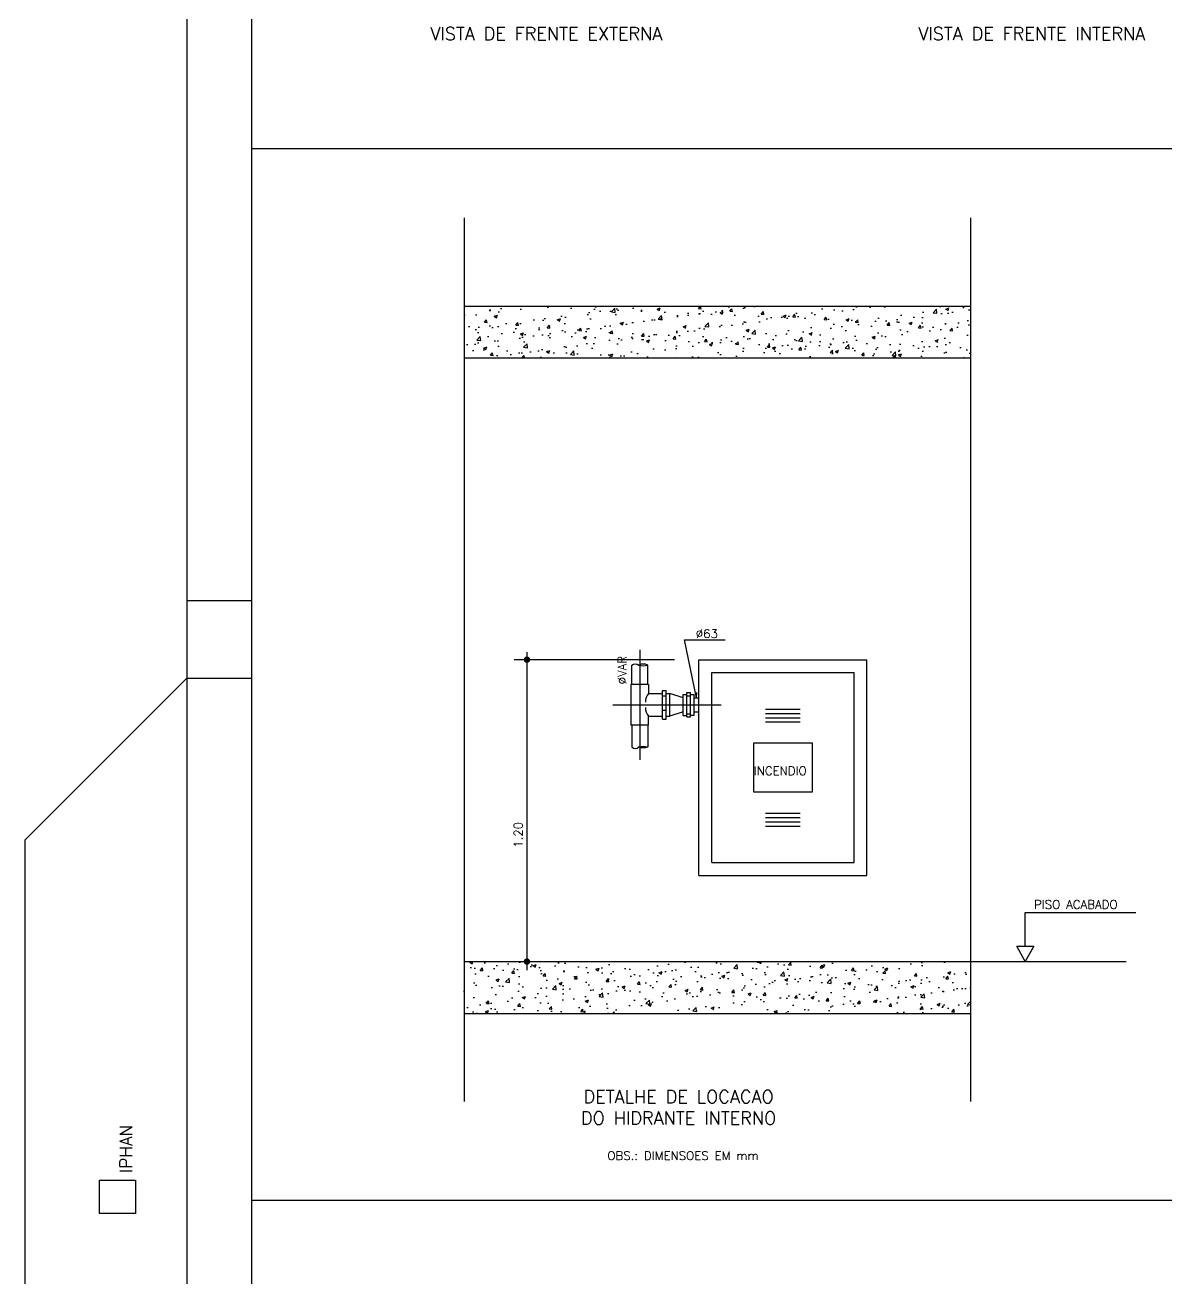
# Model space of a CAD drawing. Header units: millimetres. Extents: x 23536 to 47095, y 9984 to 20154.
# Drawn here: x 23615.01 to 23628.23, y 10056.4 to 10070.93 of the extents above; entities that cross this region are included whole.
import ezdxf
from ezdxf.enums import TextEntityAlignment as Align

# ---------------------------------------------------------------- set-up
doc = ezdxf.new("R2010")
doc.units = ezdxf.units.MM
doc.header["$LTSCALE"] = 30
doc.header["$MEASUREMENT"] = 0
doc.linetypes.add('DASHDOT', pattern=[1, 0.5, -0.25, 0, -0.25])
doc.linetypes.add('DASHDOT2', pattern=[0.5, 0.25, -0.125, 0, -0.125])
doc.layers.get('0').update_dxf_attribs({"linetype": 'CONTINUOUS'})
for name, color, linetype in [('CERC02', 3, 'CONTINUOUS'), ('COTAS', 7, 'CONTINUOUS'), ('EIXO', 1, 'CONTINUOUS'), ('LAYER', 3, 'CONTINUOUS'), ('LAYER03', 3, 'CONTINUOUS'), ('LAYER8', 1, 'CONTINUOUS'), ('TEXT', 2, 'CONTINUOUS'), ('TEXTO05', 21, 'CONTINUOUS')]:
    doc.layers.add(name, color=color, linetype=linetype)
doc.styles.add('ROMANS', font='romans.shx', dxfattribs={"height": 0.14})
pattern_1 = [(50, (23566.62776, 10061.28), (0.3643697, -0.0318782), [0.0381, -0.4191004]), (355, (23566.62776, 10061.28), (-0.0704857, 0.3821137), [0.03048, -0.3352803]), (100.451, (23566.65812, 10061.27733), (0.2938853, 0.3502337), [0.03238, -0.3561804]), (46.1842, (23566.62776, 10061.3816), (0.5421586, -0.0840847), [0.05715, -0.6286506]), (96.6356, (23566.67294, 10061.3746), (0.474809, 0.4948516), [0.04857, -0.5342705]), (351.184, (23566.62776, 10061.3816), (0.4748097, 0.4948507), [0.04572, -0.5029205]), (21, (23566.67856, 10061.3562), (0.30323, -0.2045312), [0.0381, -0.4191004]), (326, (23566.67856, 10061.3562), (0.1236042, 0.3683763), [0.03048, -0.3352803]), (71.4514, (23566.70383, 10061.33914), (0.4268334, 0.1638459), [0.03238, -0.3561804]), (37.5, (23566.62776, 10061.27999), (0.0061772, 0.16911025), [0, -0.3312163, 0, -0.34036034, 0, -0.33655034]), (7.5, (23566.62776, 10061.27999), (0.13363946, 0.20036135), [0, -0.1940562, 0, -0.3235963, 0, -0.1282701]), (327.5, (23566.51447, 10061.27999), (0.27118146, -0.0114575), [0, -0.1270001, 0, -0.3962404, 0, -0.5257805]), (317.5, (23566.46367, 10061.28), (0.2962587, 0.050853), [0, -0.1651002, 0, -0.2631443, 0, -0.3733804])]

msp = doc.modelspace()

# ---------------------------------------------------------------- hatches: boundary and pattern name
at = {"linetype": 'Continuous'}
h = msp.add_hatch(dxfattribs=at)
h.set_pattern_fill('AR-CONC', color=256, scale=0.002, style=0)
h.set_pattern_definition(pattern_1)
h.paths.add_polyline_path([(23625.966, 10067.072), (23625.966, 10067.672), (23620.096, 10067.672), (23620.096, 10067.072)])
h = msp.add_hatch(dxfattribs=at)
h.set_pattern_fill('AR-CONC', color=256, scale=0.002, style=0)
h.set_pattern_definition(pattern_1)
h.paths.add_polyline_path([(23625.966, 10059.472), (23625.966, 10060.072), (23621.385, 10060.072, -0.414214), (23621.366, 10060.054, -0.414214), (23621.348, 10060.072), (23620.096, 10060.072), (23620.096, 10059.472)])

# ---------------------------------------------------------------- linework, layer by layer
at = {"color": 8}
for p, q in [((23622.652, 10063.803), (23623.123, 10063.803)), ((23622.79, 10063.129), (23622.652, 10063.803)), ((23622.79, 10063.129), (23622.795, 10063.192))]:
    msp.add_line(p, q, dxfattribs=at)
for p, q in [((23620.825, 10063.661), (23620.825, 10059.972)), ((23622.535, 10063.572), (23620.678, 10063.572))]:
    msp.add_line(p, q)
at = {"layer": 'CERC02'}
for p, q in [((23616.883, 10086.533), (23616.883, 10041.983)), ((23616.883, 10064.258), (23617.633, 10064.258)), ((23615.008, 10061.483), (23616.883, 10063.358)), ((23616.883, 10063.358), (23617.633, 10063.358)), ((23615.008, 10041.983), (23615.008, 10061.483))]:
    msp.add_line(p, q, dxfattribs=at)
at = {"layer": 'COTAS'}
msp.add_lwpolyline([(23615.871, 10057.538), (23616.288, 10057.538), (23616.288, 10057.153), (23615.871, 10057.153)], close=True, dxfattribs=at)
at = {"layer": 'EIXO'}
msp.add_line((23622.132, 10063.687), (23622.132, 10062.41), dxfattribs=at)
at = {"layer": 'EIXO', "color": 8, "linetype": 'DASHDOT2'}
msp.add_line((23621.819, 10063.048), (23623.076, 10063.048), dxfattribs=at)
at = {"layer": 'LAYER', "linetype": 'DASHDOT'}
for p, q in [((23620.096, 10068.697), (23620.096, 10058.448)), ((23625.966, 10068.697), (23625.966, 10058.448))]:
    msp.add_line(p, q, dxfattribs=at)
at = {"layer": 'LAYER', "color": 7, "linetype": 'Continuous'}
for p, q in [((23620.096, 10067.672), (23625.966, 10067.672)), ((23620.096, 10067.072), (23625.966, 10067.072)), ((23620.096, 10059.472), (23625.966, 10059.472))]:
    msp.add_line(p, q, dxfattribs=at)
at = {"layer": 'LAYER', "linetype": 'Continuous'}
for p, q in [((23622.039, 10063.284), (23622.039, 10063.51)), ((23622.225, 10063.284), (23622.225, 10063.51)), ((23622.816, 10061.072), (23622.816, 10063.572)), ((23622.816, 10063.572), (23624.766, 10063.572)), ((23624.766, 10061.072), (23624.766, 10063.572)), ((23622.966, 10061.222), (23622.966, 10063.422)), ((23622.966, 10063.422), (23624.616, 10063.422)), ((23624.616, 10061.222), (23624.616, 10063.422)), ((23622.03, 10063.284), (23622.03, 10062.813)), ((23622.234, 10063.284), (23622.03, 10063.284)), ((23622.234, 10063.284), (23622.234, 10063.181)), ((23622.396, 10062.881), (23622.396, 10063.216)), ((23622.438, 10062.881), (23622.438, 10063.216)), ((23622.678, 10062.91), (23622.678, 10063.192)), ((23622.721, 10062.91), (23622.721, 10063.192)), ((23622.234, 10063.181), (23622.396, 10063.181)), ((23622.438, 10063.181), (23622.481, 10063.181)), ((23622.481, 10062.916), (23622.481, 10063.181)), ((23622.636, 10063.129), (23622.481, 10063.181)), ((23622.636, 10062.927), (23622.636, 10063.169)), ((23622.764, 10062.927), (23622.764, 10063.169)), ((23622.764, 10063.129), (23622.816, 10063.129)), ((23622.234, 10062.813), (23622.234, 10062.916)), ((23622.234, 10062.916), (23622.396, 10062.916)), ((23622.438, 10062.916), (23622.481, 10062.916)), ((23622.636, 10062.968), (23622.481, 10062.916)), ((23622.764, 10062.968), (23622.816, 10062.968)), ((23623.591, 10063), (23623.991, 10063)), ((23623.591, 10062.95), (23623.991, 10062.95)), ((23623.591, 10062.9), (23623.991, 10062.9)), ((23622.234, 10062.813), (23622.03, 10062.813)), ((23622.039, 10062.813), (23622.039, 10062.56)), ((23622.225, 10062.813), (23622.225, 10062.56)), ((23623.591, 10062.85), (23623.991, 10062.85)), ((23623.591, 10061.794), (23623.991, 10061.794)), ((23623.591, 10061.744), (23623.991, 10061.744)), ((23623.591, 10061.694), (23623.991, 10061.694)), ((23623.591, 10061.644), (23623.991, 10061.644)), ((23622.966, 10061.222), (23624.616, 10061.222)), ((23622.816, 10061.072), (23624.766, 10061.072)), ((23620.096, 10060.072), (23627.77, 10060.072))]:
    msp.add_line(p, q, dxfattribs=at)
at = {"layer": 'LAYER', "color": 7}
for p, q in [((23622.396, 10063.216), (23622.438, 10063.216)), ((23622.678, 10063.192), (23622.721, 10063.192)), ((23622.396, 10063.154), (23622.438, 10063.154)), ((23622.396, 10063.048), (23622.438, 10063.048)), ((23622.636, 10063.169), (23622.678, 10063.169)), ((23622.678, 10063.048), (23622.721, 10063.048)), ((23622.679, 10063.154), (23622.721, 10063.154)), ((23622.721, 10063.169), (23622.764, 10063.169)), ((23622.395, 10062.986), (23622.438, 10062.986)), ((23622.636, 10062.927), (23622.678, 10062.927)), ((23622.678, 10062.943), (23622.721, 10062.943)), ((23622.678, 10062.91), (23622.721, 10062.91)), ((23622.764, 10062.927), (23622.721, 10062.927)), ((23622.396, 10062.881), (23622.438, 10062.881))]:
    msp.add_line(p, q, dxfattribs=at)
at = {"layer": 'LAYER', "color": 7, "const_width": 0.0375}
for points in [[(23620.825, 10063.554, 1), (23620.825, 10063.591, 1)], [(23620.825, 10060.054, 1), (23620.825, 10060.091, 1)]]:
    msp.add_lwpolyline(points, format="xyb", close=True, dxfattribs=at)
at = {"layer": 'LAYER', "linetype": 'Continuous'}
for points in [[(23622.039, 10063.51, -0.379678), (23622.123, 10063.51, 0.167208), (23622.225, 10063.51, 0.219985), (23622.123, 10063.51)], [(23622.039, 10062.56, 0.379678), (23622.123, 10062.56, -0.167208), (23622.225, 10062.56, -0.219985), (23622.123, 10062.56)]]:
    msp.add_lwpolyline(points, format="xyb", dxfattribs=at)
for points in [[(23623.449, 10062.604), (23623.449, 10062.041), (23624.134, 10062.041), (23624.134, 10062.604)], [(23626.503, 10060.252), (23626.698, 10060.252), (23626.601, 10060.072)]]:
    msp.add_lwpolyline(points, close=True, dxfattribs=at)
msp.add_lwpolyline([(23626.601, 10060.252), (23626.601, 10060.642), (23627.883, 10060.642)], dxfattribs=at)
at = {"layer": 'LAYER', "color": 8}
for centre, start, end in [((23622.333, 10063.087), 136.7024, 183.2145), ((23622.333, 10063.01), 176.7855, 223.2976)]:
    msp.add_arc(centre, 0.136, start, end, dxfattribs=at)
at = {"layer": 'LAYER8'}
for p, q in [((23617.633, 10085.783), (23617.633, 10042.733)), ((23639.435, 10069.496), (23617.633, 10069.496)), ((23639.435, 10057.303), (23617.633, 10057.303))]:
    msp.add_line(p, q, dxfattribs=at)

# ---------------------------------------------------------------- texts
at = {"layer": 'LAYER03', "linetype": 'Continuous', "style": 'ROMANS'}
for s, p in [('%%C63', (23622.781, 10063.824)), ('INCENDIO', (23623.454, 10062.233)), ('PISO ACABADO', (23626.702, 10060.684)), ('OBS.: DIMENSOES EM mm', (23621.757, 10057.772))]:
    msp.add_text(s, height=0.1, dxfattribs=at).set_placement(p)
for s, p in [('%%CVAR', (23621.979, 10063.286)), ('1.20', (23620.774, 10061.391))]:
    msp.add_text(s, height=0.1, rotation=90, dxfattribs=at).set_placement(p)
at = {"layer": 'TEXT', "style": 'ROMANS'}
for s, p in [('VISTA DE FRENTE EXTERNA', (23621.05, 10070.756, -5.813)), ('VISTA DE FRENTE INTERNA', (23626.676, 10070.756, -5.813)), ('DETALHE DE LOCACAO', (23622.583, 10058.431)), ('DO HIDRANTE INTERNO', (23622.583, 10058.182))]:
    msp.add_text(s, height=0.15, dxfattribs=at).set_placement(p, align=Align.CENTER)
at = {"layer": 'TEXTO05', "style": 'ROMANS'}
msp.add_text('IPHAN', height=0.144, rotation=90, dxfattribs=at).set_placement((23616.106, 10057.621), align=Align.TOP_LEFT)

doc.saveas('drawing.dxf')
